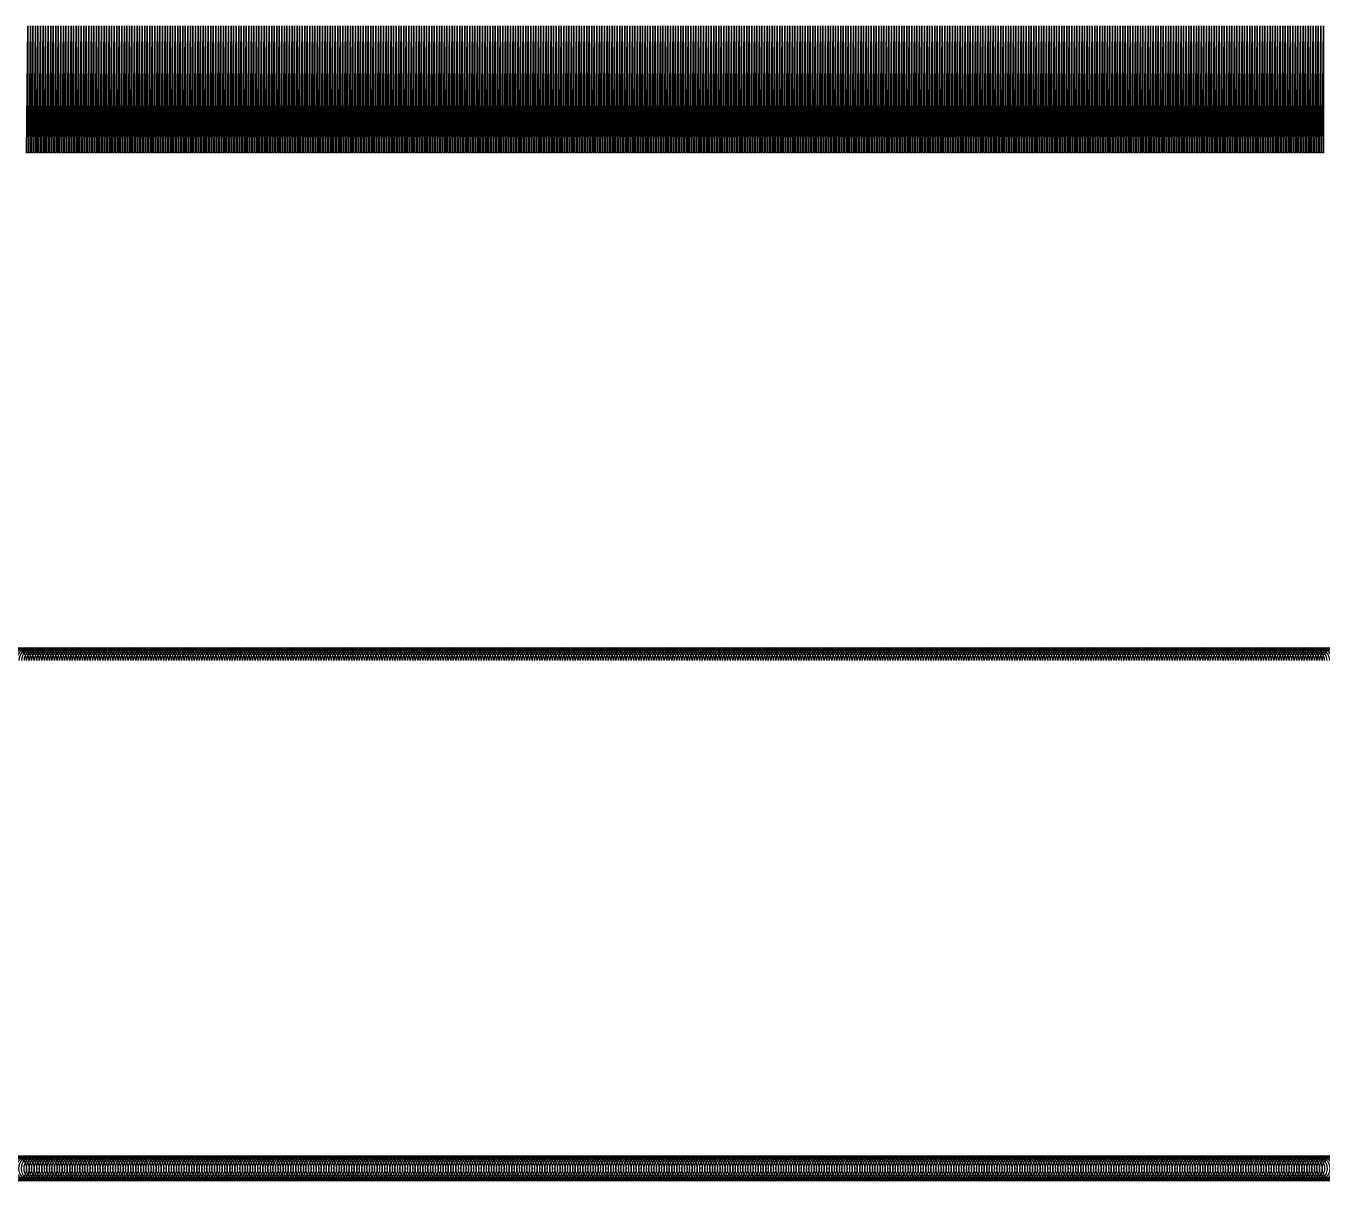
# Model space of a CAD drawing. Header units: metres. Extents: x 0 to 1000, y 0 to 105.
# Drawn here: x 563.4 to 614.4, y 59.5 to 105 of the extents above; entities that cross this region are included whole.
import ezdxf

# ---------------------------------------------------------------- set-up
doc = ezdxf.new("R2010")
doc.units = ezdxf.units.M

msp = doc.modelspace()

# ---------------------------------------------------------------- linework, layer by layer
for points in [[(563.4, 100), (563.45, 105), (563.45, 100)], [(563.5, 100), (563.55, 105), (563.55, 100)], [(563.6, 100), (563.65, 105), (563.65, 100)], [(563.7, 100), (563.75, 105), (563.75, 100)], [(563.8, 100), (563.85, 105), (563.85, 100)], [(563.9, 100), (563.95, 105), (563.95, 100)], [(564, 100), (564.05, 105), (564.05, 100)], [(564.1, 100), (564.15, 105), (564.15, 100)], [(564.2, 100), (564.25, 105), (564.25, 100)], [(564.3, 100), (564.35, 105), (564.35, 100)], [(564.4, 100), (564.45, 105), (564.45, 100)], [(564.5, 100), (564.55, 105), (564.55, 100)], [(564.6, 100), (564.65, 105), (564.65, 100)], [(564.7, 100), (564.75, 105), (564.75, 100)], [(564.8, 100), (564.85, 105), (564.85, 100)], [(564.9, 100), (564.95, 105), (564.95, 100)], [(565, 100), (565.05, 105), (565.05, 100)], [(565.1, 100), (565.15, 105), (565.15, 100)], [(565.2, 100), (565.25, 105), (565.25, 100)], [(565.3, 100), (565.35, 105), (565.35, 100)], [(565.4, 100), (565.45, 105), (565.45, 100)], [(565.5, 100), (565.55, 105), (565.55, 100)], [(565.6, 100), (565.65, 105), (565.65, 100)], [(565.7, 100), (565.75, 105), (565.75, 100)], [(565.8, 100), (565.85, 105), (565.85, 100)], [(565.9, 100), (565.95, 105), (565.95, 100)], [(566, 100), (566.05, 105), (566.05, 100)], [(566.1, 100), (566.15, 105), (566.15, 100)], [(566.2, 100), (566.25, 105), (566.25, 100)], [(566.3, 100), (566.35, 105), (566.35, 100)], [(566.4, 100), (566.45, 105), (566.45, 100)], [(566.5, 100), (566.55, 105), (566.55, 100)], [(566.6, 100), (566.65, 105), (566.65, 100)], [(566.7, 100), (566.75, 105), (566.75, 100)], [(566.8, 100), (566.85, 105), (566.85, 100)], [(566.9, 100), (566.95, 105), (566.95, 100)], [(567, 100), (567.05, 105), (567.05, 100)], [(567.1, 100), (567.15, 105), (567.15, 100)], [(567.2, 100), (567.25, 105), (567.25, 100)], [(567.3, 100), (567.35, 105), (567.35, 100)], [(567.4, 100), (567.45, 105), (567.45, 100)], [(567.5, 100), (567.55, 105), (567.55, 100)], [(567.6, 100), (567.65, 105), (567.65, 100)], [(567.7, 100), (567.75, 105), (567.75, 100)], [(567.8, 100), (567.85, 105), (567.85, 100)], [(567.9, 100), (567.95, 105), (567.95, 100)], [(568, 100), (568.05, 105), (568.05, 100)], [(568.1, 100), (568.15, 105), (568.15, 100)], [(568.2, 100), (568.25, 105), (568.25, 100)], [(568.3, 100), (568.35, 105), (568.35, 100)], [(568.4, 100), (568.45, 105), (568.45, 100)], [(568.5, 100), (568.55, 105), (568.55, 100)], [(568.6, 100), (568.65, 105), (568.65, 100)], [(568.7, 100), (568.75, 105), (568.75, 100)], [(568.8, 100), (568.85, 105), (568.85, 100)], [(568.9, 100), (568.95, 105), (568.95, 100)], [(569, 100), (569.05, 105), (569.05, 100)], [(569.1, 100), (569.15, 105), (569.15, 100)], [(569.2, 100), (569.25, 105), (569.25, 100)], [(569.3, 100), (569.35, 105), (569.35, 100)], [(569.4, 100), (569.45, 105), (569.45, 100)], [(569.5, 100), (569.55, 105), (569.55, 100)], [(569.6, 100), (569.65, 105), (569.65, 100)], [(569.7, 100), (569.75, 105), (569.75, 100)], [(569.8, 100), (569.85, 105), (569.85, 100)], [(569.9, 100), (569.95, 105), (569.95, 100)], [(570, 100), (570.05, 105), (570.05, 100)], [(570.1, 100), (570.15, 105), (570.15, 100)], [(570.2, 100), (570.25, 105), (570.25, 100)], [(570.3, 100), (570.35, 105), (570.35, 100)], [(570.4, 100), (570.45, 105), (570.45, 100)], [(570.5, 100), (570.55, 105), (570.55, 100)], [(570.6, 100), (570.65, 105), (570.65, 100)], [(570.7, 100), (570.75, 105), (570.75, 100)], [(570.8, 100), (570.85, 105), (570.85, 100)], [(570.9, 100), (570.95, 105), (570.95, 100)], [(571, 100), (571.05, 105), (571.05, 100)], [(571.1, 100), (571.15, 105), (571.15, 100)], [(571.2, 100), (571.25, 105), (571.25, 100)], [(571.3, 100), (571.35, 105), (571.35, 100)], [(571.4, 100), (571.45, 105), (571.45, 100)], [(571.5, 100), (571.55, 105), (571.55, 100)], [(571.6, 100), (571.65, 105), (571.65, 100)], [(571.7, 100), (571.75, 105), (571.75, 100)], [(571.8, 100), (571.85, 105), (571.85, 100)], [(571.9, 100), (571.95, 105), (571.95, 100)], [(572, 100), (572.05, 105), (572.05, 100)], [(572.1, 100), (572.15, 105), (572.15, 100)], [(572.2, 100), (572.25, 105), (572.25, 100)], [(572.3, 100), (572.35, 105), (572.35, 100)], [(572.4, 100), (572.45, 105), (572.45, 100)], [(572.5, 100), (572.55, 105), (572.55, 100)], [(572.6, 100), (572.65, 105), (572.65, 100)], [(572.7, 100), (572.75, 105), (572.75, 100)], [(572.8, 100), (572.85, 105), (572.85, 100)], [(572.9, 100), (572.95, 105), (572.95, 100)], [(573, 100), (573.05, 105), (573.05, 100)], [(573.1, 100), (573.15, 105), (573.15, 100)], [(573.2, 100), (573.25, 105), (573.25, 100)], [(573.3, 100), (573.35, 105), (573.35, 100)], [(573.4, 100), (573.45, 105), (573.45, 100)], [(573.5, 100), (573.55, 105), (573.55, 100)], [(573.6, 100), (573.65, 105), (573.65, 100)], [(573.7, 100), (573.75, 105), (573.75, 100)], [(573.8, 100), (573.85, 105), (573.85, 100)], [(573.9, 100), (573.95, 105), (573.95, 100)], [(574, 100), (574.05, 105), (574.05, 100)], [(574.1, 100), (574.15, 105), (574.15, 100)], [(574.2, 100), (574.25, 105), (574.25, 100)], [(574.3, 100), (574.35, 105), (574.35, 100)], [(574.4, 100), (574.45, 105), (574.45, 100)], [(574.5, 100), (574.55, 105), (574.55, 100)], [(574.6, 100), (574.65, 105), (574.65, 100)], [(574.7, 100), (574.75, 105), (574.75, 100)], [(574.8, 100), (574.85, 105), (574.85, 100)], [(574.9, 100), (574.95, 105), (574.95, 100)], [(575, 100), (575.05, 105), (575.05, 100)], [(575.1, 100), (575.15, 105), (575.15, 100)], [(575.2, 100), (575.25, 105), (575.25, 100)], [(575.3, 100), (575.35, 105), (575.35, 100)], [(575.4, 100), (575.45, 105), (575.45, 100)], [(575.5, 100), (575.55, 105), (575.55, 100)], [(575.6, 100), (575.65, 105), (575.65, 100)], [(575.7, 100), (575.75, 105), (575.75, 100)], [(575.8, 100), (575.85, 105), (575.85, 100)], [(575.9, 100), (575.95, 105), (575.95, 100)], [(576, 100), (576.05, 105), (576.05, 100)], [(576.1, 100), (576.15, 105), (576.15, 100)], [(576.2, 100), (576.25, 105), (576.25, 100)], [(576.3, 100), (576.35, 105), (576.35, 100)], [(576.4, 100), (576.45, 105), (576.45, 100)], [(576.5, 100), (576.55, 105), (576.55, 100)], [(576.6, 100), (576.65, 105), (576.65, 100)], [(576.7, 100), (576.75, 105), (576.75, 100)], [(576.8, 100), (576.85, 105), (576.85, 100)], [(576.9, 100), (576.95, 105), (576.95, 100)], [(577, 100), (577.05, 105), (577.05, 100)], [(577.1, 100), (577.15, 105), (577.15, 100)], [(577.2, 100), (577.25, 105), (577.25, 100)], [(577.3, 100), (577.35, 105), (577.35, 100)], [(577.4, 100), (577.45, 105), (577.45, 100)], [(577.5, 100), (577.55, 105), (577.55, 100)], [(577.6, 100), (577.65, 105), (577.65, 100)], [(577.7, 100), (577.75, 105), (577.75, 100)], [(577.8, 100), (577.85, 105), (577.85, 100)], [(577.9, 100), (577.95, 105), (577.95, 100)], [(578, 100), (578.05, 105), (578.05, 100)], [(578.1, 100), (578.15, 105), (578.15, 100)], [(578.2, 100), (578.25, 105), (578.25, 100)], [(578.3, 100), (578.35, 105), (578.35, 100)], [(578.4, 100), (578.45, 105), (578.45, 100)], [(578.5, 100), (578.55, 105), (578.55, 100)], [(578.6, 100), (578.65, 105), (578.65, 100)], [(578.7, 100), (578.75, 105), (578.75, 100)], [(578.8, 100), (578.85, 105), (578.85, 100)], [(578.9, 100), (578.95, 105), (578.95, 100)], [(579, 100), (579.05, 105), (579.05, 100)], [(579.1, 100), (579.15, 105), (579.15, 100)], [(579.2, 100), (579.25, 105), (579.25, 100)], [(579.3, 100), (579.35, 105), (579.35, 100)], [(579.4, 100), (579.45, 105), (579.45, 100)], [(579.5, 100), (579.55, 105), (579.55, 100)], [(579.6, 100), (579.65, 105), (579.65, 100)], [(579.7, 100), (579.75, 105), (579.75, 100)], [(579.8, 100), (579.85, 105), (579.85, 100)], [(579.9, 100), (579.95, 105), (579.95, 100)], [(580, 100), (580.05, 105), (580.05, 100)], [(580.1, 100), (580.15, 105), (580.15, 100)], [(580.2, 100), (580.25, 105), (580.25, 100)], [(580.3, 100), (580.35, 105), (580.35, 100)], [(580.4, 100), (580.45, 105), (580.45, 100)], [(580.5, 100), (580.55, 105), (580.55, 100)], [(580.6, 100), (580.65, 105), (580.65, 100)], [(580.7, 100), (580.75, 105), (580.75, 100)], [(580.8, 100), (580.85, 105), (580.85, 100)], [(580.9, 100), (580.95, 105), (580.95, 100)], [(581, 100), (581.05, 105), (581.05, 100)], [(581.1, 100), (581.15, 105), (581.15, 100)], [(581.2, 100), (581.25, 105), (581.25, 100)], [(581.3, 100), (581.35, 105), (581.35, 100)], [(581.4, 100), (581.45, 105), (581.45, 100)], [(581.5, 100), (581.55, 105), (581.55, 100)], [(581.6, 100), (581.65, 105), (581.65, 100)], [(581.7, 100), (581.75, 105), (581.75, 100)], [(581.8, 100), (581.85, 105), (581.85, 100)], [(581.9, 100), (581.95, 105), (581.95, 100)], [(582, 100), (582.05, 105), (582.05, 100)], [(582.1, 100), (582.15, 105), (582.15, 100)], [(582.2, 100), (582.25, 105), (582.25, 100)], [(582.3, 100), (582.35, 105), (582.35, 100)], [(582.4, 100), (582.45, 105), (582.45, 100)], [(582.5, 100), (582.55, 105), (582.55, 100)], [(582.6, 100), (582.65, 105), (582.65, 100)], [(582.7, 100), (582.75, 105), (582.75, 100)], [(582.8, 100), (582.85, 105), (582.85, 100)], [(582.9, 100), (582.95, 105), (582.95, 100)], [(583, 100), (583.05, 105), (583.05, 100)], [(583.1, 100), (583.15, 105), (583.15, 100)], [(583.2, 100), (583.25, 105), (583.25, 100)], [(583.3, 100), (583.35, 105), (583.35, 100)], [(583.4, 100), (583.45, 105), (583.45, 100)], [(583.5, 100), (583.55, 105), (583.55, 100)], [(583.6, 100), (583.65, 105), (583.65, 100)], [(583.7, 100), (583.75, 105), (583.75, 100)], [(583.8, 100), (583.85, 105), (583.85, 100)], [(583.9, 100), (583.95, 105), (583.95, 100)], [(584, 100), (584.05, 105), (584.05, 100)], [(584.1, 100), (584.15, 105), (584.15, 100)], [(584.2, 100), (584.25, 105), (584.25, 100)], [(584.3, 100), (584.35, 105), (584.35, 100)], [(584.4, 100), (584.45, 105), (584.45, 100)], [(584.5, 100), (584.55, 105), (584.55, 100)], [(584.6, 100), (584.65, 105), (584.65, 100)], [(584.7, 100), (584.75, 105), (584.75, 100)], [(584.8, 100), (584.85, 105), (584.85, 100)], [(584.9, 100), (584.95, 105), (584.95, 100)], [(585, 100), (585.05, 105), (585.05, 100)], [(585.1, 100), (585.15, 105), (585.15, 100)], [(585.2, 100), (585.25, 105), (585.25, 100)], [(585.3, 100), (585.35, 105), (585.35, 100)], [(585.4, 100), (585.45, 105), (585.45, 100)], [(585.5, 100), (585.55, 105), (585.55, 100)], [(585.6, 100), (585.65, 105), (585.65, 100)], [(585.7, 100), (585.75, 105), (585.75, 100)], [(585.8, 100), (585.85, 105), (585.85, 100)], [(585.9, 100), (585.95, 105), (585.95, 100)], [(586, 100), (586.05, 105), (586.05, 100)], [(586.1, 100), (586.15, 105), (586.15, 100)], [(586.2, 100), (586.25, 105), (586.25, 100)], [(586.3, 100), (586.35, 105), (586.35, 100)], [(586.4, 100), (586.45, 105), (586.45, 100)], [(586.5, 100), (586.55, 105), (586.55, 100)], [(586.6, 100), (586.65, 105), (586.65, 100)], [(586.7, 100), (586.75, 105), (586.75, 100)], [(586.8, 100), (586.85, 105), (586.85, 100)], [(586.9, 100), (586.95, 105), (586.95, 100)], [(587, 100), (587.05, 105), (587.05, 100)], [(587.1, 100), (587.15, 105), (587.15, 100)], [(587.2, 100), (587.25, 105), (587.25, 100)], [(587.3, 100), (587.35, 105), (587.35, 100)], [(587.4, 100), (587.45, 105), (587.45, 100)], [(587.5, 100), (587.55, 105), (587.55, 100)], [(587.6, 100), (587.65, 105), (587.65, 100)], [(587.7, 100), (587.75, 105), (587.75, 100)], [(587.8, 100), (587.85, 105), (587.85, 100)], [(587.9, 100), (587.95, 105), (587.95, 100)], [(588, 100), (588.05, 105), (588.05, 100)], [(588.1, 100), (588.15, 105), (588.15, 100)], [(588.2, 100), (588.25, 105), (588.25, 100)], [(588.3, 100), (588.35, 105), (588.35, 100)], [(588.4, 100), (588.45, 105), (588.45, 100)], [(588.5, 100), (588.55, 105), (588.55, 100)], [(588.6, 100), (588.65, 105), (588.65, 100)], [(588.7, 100), (588.75, 105), (588.75, 100)], [(588.8, 100), (588.85, 105), (588.85, 100)], [(588.9, 100), (588.95, 105), (588.95, 100)], [(589, 100), (589.05, 105), (589.05, 100)], [(589.1, 100), (589.15, 105), (589.15, 100)], [(589.2, 100), (589.25, 105), (589.25, 100)], [(589.3, 100), (589.35, 105), (589.35, 100)], [(589.4, 100), (589.45, 105), (589.45, 100)], [(589.5, 100), (589.55, 105), (589.55, 100)], [(589.6, 100), (589.65, 105), (589.65, 100)], [(589.7, 100), (589.75, 105), (589.75, 100)], [(589.8, 100), (589.85, 105), (589.85, 100)], [(589.9, 100), (589.95, 105), (589.95, 100)], [(590, 100), (590.05, 105), (590.05, 100)], [(590.1, 100), (590.15, 105), (590.15, 100)], [(590.2, 100), (590.25, 105), (590.25, 100)], [(590.3, 100), (590.35, 105), (590.35, 100)], [(590.4, 100), (590.45, 105), (590.45, 100)], [(590.5, 100), (590.55, 105), (590.55, 100)], [(590.6, 100), (590.65, 105), (590.65, 100)], [(590.7, 100), (590.75, 105), (590.75, 100)], [(590.8, 100), (590.85, 105), (590.85, 100)], [(590.9, 100), (590.95, 105), (590.95, 100)], [(591, 100), (591.05, 105), (591.05, 100)], [(591.1, 100), (591.15, 105), (591.15, 100)], [(591.2, 100), (591.25, 105), (591.25, 100)], [(591.3, 100), (591.35, 105), (591.35, 100)], [(591.4, 100), (591.45, 105), (591.45, 100)], [(591.5, 100), (591.55, 105), (591.55, 100)], [(591.6, 100), (591.65, 105), (591.65, 100)], [(591.7, 100), (591.75, 105), (591.75, 100)], [(591.8, 100), (591.85, 105), (591.85, 100)], [(591.9, 100), (591.95, 105), (591.95, 100)], [(592, 100), (592.05, 105), (592.05, 100)], [(592.1, 100), (592.15, 105), (592.15, 100)], [(592.2, 100), (592.25, 105), (592.25, 100)], [(592.3, 100), (592.35, 105), (592.35, 100)], [(592.4, 100), (592.45, 105), (592.45, 100)], [(592.5, 100), (592.55, 105), (592.55, 100)], [(592.6, 100), (592.65, 105), (592.65, 100)], [(592.7, 100), (592.75, 105), (592.75, 100)], [(592.8, 100), (592.85, 105), (592.85, 100)], [(592.9, 100), (592.95, 105), (592.95, 100)], [(593, 100), (593.05, 105), (593.05, 100)], [(593.1, 100), (593.15, 105), (593.15, 100)], [(593.2, 100), (593.25, 105), (593.25, 100)], [(593.3, 100), (593.35, 105), (593.35, 100)], [(593.4, 100), (593.45, 105), (593.45, 100)], [(593.5, 100), (593.55, 105), (593.55, 100)], [(593.6, 100), (593.65, 105), (593.65, 100)], [(593.7, 100), (593.75, 105), (593.75, 100)], [(593.8, 100), (593.85, 105), (593.85, 100)], [(593.9, 100), (593.95, 105), (593.95, 100)], [(594, 100), (594.05, 105), (594.05, 100)], [(594.1, 100), (594.15, 105), (594.15, 100)], [(594.2, 100), (594.25, 105), (594.25, 100)], [(594.3, 100), (594.35, 105), (594.35, 100)], [(594.4, 100), (594.45, 105), (594.45, 100)], [(594.5, 100), (594.55, 105), (594.55, 100)], [(594.6, 100), (594.65, 105), (594.65, 100)], [(594.7, 100), (594.75, 105), (594.75, 100)], [(594.8, 100), (594.85, 105), (594.85, 100)], [(594.9, 100), (594.95, 105), (594.95, 100)], [(595, 100), (595.05, 105), (595.05, 100)], [(595.1, 100), (595.15, 105), (595.15, 100)], [(595.2, 100), (595.25, 105), (595.25, 100)], [(595.3, 100), (595.35, 105), (595.35, 100)], [(595.4, 100), (595.45, 105), (595.45, 100)], [(595.5, 100), (595.55, 105), (595.55, 100)], [(595.6, 100), (595.65, 105), (595.65, 100)], [(595.7, 100), (595.75, 105), (595.75, 100)], [(595.8, 100), (595.85, 105), (595.85, 100)], [(595.9, 100), (595.95, 105), (595.95, 100)], [(596, 100), (596.05, 105), (596.05, 100)], [(596.1, 100), (596.15, 105), (596.15, 100)], [(596.2, 100), (596.25, 105), (596.25, 100)], [(596.3, 100), (596.35, 105), (596.35, 100)], [(596.4, 100), (596.45, 105), (596.45, 100)], [(596.5, 100), (596.55, 105), (596.55, 100)], [(596.6, 100), (596.65, 105), (596.65, 100)], [(596.7, 100), (596.75, 105), (596.75, 100)], [(596.8, 100), (596.85, 105), (596.85, 100)], [(596.9, 100), (596.95, 105), (596.95, 100)], [(597, 100), (597.05, 105), (597.05, 100)], [(597.1, 100), (597.15, 105), (597.15, 100)], [(597.2, 100), (597.25, 105), (597.25, 100)], [(597.3, 100), (597.35, 105), (597.35, 100)], [(597.4, 100), (597.45, 105), (597.45, 100)], [(597.5, 100), (597.55, 105), (597.55, 100)], [(597.6, 100), (597.65, 105), (597.65, 100)], [(597.7, 100), (597.75, 105), (597.75, 100)], [(597.8, 100), (597.85, 105), (597.85, 100)], [(597.9, 100), (597.95, 105), (597.95, 100)], [(598, 100), (598.05, 105), (598.05, 100)], [(598.1, 100), (598.15, 105), (598.15, 100)], [(598.2, 100), (598.25, 105), (598.25, 100)], [(598.3, 100), (598.35, 105), (598.35, 100)], [(598.4, 100), (598.45, 105), (598.45, 100)], [(598.5, 100), (598.55, 105), (598.55, 100)], [(598.6, 100), (598.65, 105), (598.65, 100)], [(598.7, 100), (598.75, 105), (598.75, 100)], [(598.8, 100), (598.85, 105), (598.85, 100)], [(598.9, 100), (598.95, 105), (598.95, 100)], [(599, 100), (599.05, 105), (599.05, 100)], [(599.1, 100), (599.15, 105), (599.15, 100)], [(599.2, 100), (599.25, 105), (599.25, 100)], [(599.3, 100), (599.35, 105), (599.35, 100)], [(599.4, 100), (599.45, 105), (599.45, 100)], [(599.5, 100), (599.55, 105), (599.55, 100)], [(599.6, 100), (599.65, 105), (599.65, 100)], [(599.7, 100), (599.75, 105), (599.75, 100)], [(599.8, 100), (599.85, 105), (599.85, 100)], [(599.9, 100), (599.95, 105), (599.95, 100)], [(600, 100), (600.05, 105), (600.05, 100)], [(600.1, 100), (600.15, 105), (600.15, 100)], [(600.2, 100), (600.25, 105), (600.25, 100)], [(600.3, 100), (600.35, 105), (600.35, 100)], [(600.4, 100), (600.45, 105), (600.45, 100)], [(600.5, 100), (600.55, 105), (600.55, 100)], [(600.6, 100), (600.65, 105), (600.65, 100)], [(600.7, 100), (600.75, 105), (600.75, 100)], [(600.8, 100), (600.85, 105), (600.85, 100)], [(600.9, 100), (600.95, 105), (600.95, 100)], [(601, 100), (601.05, 105), (601.05, 100)], [(601.1, 100), (601.15, 105), (601.15, 100)], [(601.2, 100), (601.25, 105), (601.25, 100)], [(601.3, 100), (601.35, 105), (601.35, 100)], [(601.4, 100), (601.45, 105), (601.45, 100)], [(601.5, 100), (601.55, 105), (601.55, 100)], [(601.6, 100), (601.65, 105), (601.65, 100)], [(601.7, 100), (601.75, 105), (601.75, 100)], [(601.8, 100), (601.85, 105), (601.85, 100)], [(601.9, 100), (601.95, 105), (601.95, 100)], [(602, 100), (602.05, 105), (602.05, 100)], [(602.1, 100), (602.15, 105), (602.15, 100)], [(602.2, 100), (602.25, 105), (602.25, 100)], [(602.3, 100), (602.35, 105), (602.35, 100)], [(602.4, 100), (602.45, 105), (602.45, 100)], [(602.5, 100), (602.55, 105), (602.55, 100)], [(602.6, 100), (602.65, 105), (602.65, 100)], [(602.7, 100), (602.75, 105), (602.75, 100)], [(602.8, 100), (602.85, 105), (602.85, 100)], [(602.9, 100), (602.95, 105), (602.95, 100)], [(603, 100), (603.05, 105), (603.05, 100)], [(603.1, 100), (603.15, 105), (603.15, 100)], [(603.2, 100), (603.25, 105), (603.25, 100)], [(603.3, 100), (603.35, 105), (603.35, 100)], [(603.4, 100), (603.45, 105), (603.45, 100)], [(603.5, 100), (603.55, 105), (603.55, 100)], [(603.6, 100), (603.65, 105), (603.65, 100)], [(603.7, 100), (603.75, 105), (603.75, 100)], [(603.8, 100), (603.85, 105), (603.85, 100)], [(603.9, 100), (603.95, 105), (603.95, 100)], [(604, 100), (604.05, 105), (604.05, 100)], [(604.1, 100), (604.15, 105), (604.15, 100)], [(604.2, 100), (604.25, 105), (604.25, 100)], [(604.3, 100), (604.35, 105), (604.35, 100)], [(604.4, 100), (604.45, 105), (604.45, 100)], [(604.5, 100), (604.55, 105), (604.55, 100)], [(604.6, 100), (604.65, 105), (604.65, 100)], [(604.7, 100), (604.75, 105), (604.75, 100)], [(604.8, 100), (604.85, 105), (604.85, 100)], [(604.9, 100), (604.95, 105), (604.95, 100)], [(605, 100), (605.05, 105), (605.05, 100)], [(605.1, 100), (605.15, 105), (605.15, 100)], [(605.2, 100), (605.25, 105), (605.25, 100)], [(605.3, 100), (605.35, 105), (605.35, 100)], [(605.4, 100), (605.45, 105), (605.45, 100)], [(605.5, 100), (605.55, 105), (605.55, 100)], [(605.6, 100), (605.65, 105), (605.65, 100)], [(605.7, 100), (605.75, 105), (605.75, 100)], [(605.8, 100), (605.85, 105), (605.85, 100)], [(605.9, 100), (605.95, 105), (605.95, 100)], [(606, 100), (606.05, 105), (606.05, 100)], [(606.1, 100), (606.15, 105), (606.15, 100)], [(606.2, 100), (606.25, 105), (606.25, 100)], [(606.3, 100), (606.35, 105), (606.35, 100)], [(606.4, 100), (606.45, 105), (606.45, 100)], [(606.5, 100), (606.55, 105), (606.55, 100)], [(606.6, 100), (606.65, 105), (606.65, 100)], [(606.7, 100), (606.75, 105), (606.75, 100)], [(606.8, 100), (606.85, 105), (606.85, 100)], [(606.9, 100), (606.95, 105), (606.95, 100)], [(607, 100), (607.05, 105), (607.05, 100)], [(607.1, 100), (607.15, 105), (607.15, 100)], [(607.2, 100), (607.25, 105), (607.25, 100)], [(607.3, 100), (607.35, 105), (607.35, 100)], [(607.4, 100), (607.45, 105), (607.45, 100)], [(607.5, 100), (607.55, 105), (607.55, 100)], [(607.6, 100), (607.65, 105), (607.65, 100)], [(607.7, 100), (607.75, 105), (607.75, 100)], [(607.8, 100), (607.85, 105), (607.85, 100)], [(607.9, 100), (607.95, 105), (607.95, 100)], [(608, 100), (608.05, 105), (608.05, 100)], [(608.1, 100), (608.15, 105), (608.15, 100)], [(608.2, 100), (608.25, 105), (608.25, 100)], [(608.3, 100), (608.35, 105), (608.35, 100)], [(608.4, 100), (608.45, 105), (608.45, 100)], [(608.5, 100), (608.55, 105), (608.55, 100)], [(608.6, 100), (608.65, 105), (608.65, 100)], [(608.7, 100), (608.75, 105), (608.75, 100)], [(608.8, 100), (608.85, 105), (608.85, 100)], [(608.9, 100), (608.95, 105), (608.95, 100)], [(609, 100), (609.05, 105), (609.05, 100)], [(609.1, 100), (609.15, 105), (609.15, 100)], [(609.2, 100), (609.25, 105), (609.25, 100)], [(609.3, 100), (609.35, 105), (609.35, 100)], [(609.4, 100), (609.45, 105), (609.45, 100)], [(609.5, 100), (609.55, 105), (609.55, 100)], [(609.6, 100), (609.65, 105), (609.65, 100)], [(609.7, 100), (609.75, 105), (609.75, 100)], [(609.8, 100), (609.85, 105), (609.85, 100)], [(609.9, 100), (609.95, 105), (609.95, 100)], [(610, 100), (610.05, 105), (610.05, 100)], [(610.1, 100), (610.15, 105), (610.15, 100)], [(610.2, 100), (610.25, 105), (610.25, 100)], [(610.3, 100), (610.35, 105), (610.35, 100)], [(610.4, 100), (610.45, 105), (610.45, 100)], [(610.5, 100), (610.55, 105), (610.55, 100)], [(610.6, 100), (610.65, 105), (610.65, 100)], [(610.7, 100), (610.75, 105), (610.75, 100)], [(610.8, 100), (610.85, 105), (610.85, 100)], [(610.9, 100), (610.95, 105), (610.95, 100)], [(611, 100), (611.05, 105), (611.05, 100)], [(611.1, 100), (611.15, 105), (611.15, 100)], [(611.2, 100), (611.25, 105), (611.25, 100)], [(611.3, 100), (611.35, 105), (611.35, 100)], [(611.4, 100), (611.45, 105), (611.45, 100)], [(611.5, 100), (611.55, 105), (611.55, 100)], [(611.6, 100), (611.65, 105), (611.65, 100)], [(611.7, 100), (611.75, 105), (611.75, 100)], [(611.8, 100), (611.85, 105), (611.85, 100)], [(611.9, 100), (611.95, 105), (611.95, 100)], [(612, 100), (612.05, 105), (612.05, 100)], [(612.1, 100), (612.15, 105), (612.15, 100)], [(612.2, 100), (612.25, 105), (612.25, 100)], [(612.3, 100), (612.35, 105), (612.35, 100)], [(612.4, 100), (612.45, 105), (612.45, 100)], [(612.5, 100), (612.55, 105), (612.55, 100)], [(612.6, 100), (612.65, 105), (612.65, 100)], [(612.7, 100), (612.75, 105), (612.75, 100)], [(612.8, 100), (612.85, 105), (612.85, 100)], [(612.9, 100), (612.95, 105), (612.95, 100)], [(613, 100), (613.05, 105), (613.05, 100)], [(613.1, 100), (613.15, 105), (613.15, 100)], [(613.2, 100), (613.25, 105), (613.25, 100)], [(613.3, 100), (613.35, 105), (613.35, 100)], [(613.4, 100), (613.45, 105), (613.45, 100)], [(613.5, 100), (613.55, 105), (613.55, 100)], [(613.6, 100), (613.65, 105), (613.65, 100)], [(613.7, 100), (613.75, 105), (613.75, 100)], [(613.8, 100), (613.85, 105), (613.85, 100)], [(613.9, 100), (613.95, 105), (613.95, 100)], [(614, 100), (614.05, 105), (614.05, 100)], [(614.1, 100), (614.15, 105), (614.15, 100)], [(614.2, 100), (614.25, 105), (614.25, 100)], [(614.3, 100), (614.35, 105), (614.35, 100)], [(614.4, 100), (614.45, 105), (614.45, 100)]]:
    msp.add_lwpolyline(points, close=True)
for centre in [(562.9, 60), (563, 60), (563.1, 60), (563.2, 60), (563.3, 60), (563.4, 60), (563.5, 60), (563.6, 60), (563.7, 60), (563.8, 60), (563.9, 60), (564, 60), (564.1, 60), (564.2, 60), (564.3, 60), (564.4, 60), (564.5, 60), (564.6, 60), (564.7, 60), (564.8, 60), (564.9, 60), (565, 60), (565.1, 60), (565.2, 60), (565.3, 60), (565.4, 60), (565.5, 60), (565.6, 60), (565.7, 60), (565.8, 60), (565.9, 60), (566, 60), (566.1, 60), (566.2, 60), (566.3, 60), (566.4, 60), (566.5, 60), (566.6, 60), (566.7, 60), (566.8, 60), (566.9, 60), (567, 60), (567.1, 60), (567.2, 60), (567.3, 60), (567.4, 60), (567.5, 60), (567.6, 60), (567.7, 60), (567.8, 60), (567.9, 60), (568, 60), (568.1, 60), (568.2, 60), (568.3, 60), (568.4, 60), (568.5, 60), (568.6, 60), (568.7, 60), (568.8, 60), (568.9, 60), (569, 60), (569.1, 60), (569.2, 60), (569.3, 60), (569.4, 60), (569.5, 60), (569.6, 60), (569.7, 60), (569.8, 60), (569.9, 60), (570, 60), (570.1, 60), (570.2, 60), (570.3, 60), (570.4, 60), (570.5, 60), (570.6, 60), (570.7, 60), (570.8, 60), (570.9, 60), (571, 60), (571.1, 60), (571.2, 60), (571.3, 60), (571.4, 60), (571.5, 60), (571.6, 60), (571.7, 60), (571.8, 60), (571.9, 60), (572, 60), (572.1, 60), (572.2, 60), (572.3, 60), (572.4, 60), (572.5, 60), (572.6, 60), (572.7, 60), (572.8, 60), (572.9, 60), (573, 60), (573.1, 60), (573.2, 60), (573.3, 60), (573.4, 60), (573.5, 60), (573.6, 60), (573.7, 60), (573.8, 60), (573.9, 60), (574, 60), (574.1, 60), (574.2, 60), (574.3, 60), (574.4, 60), (574.5, 60), (574.6, 60), (574.7, 60), (574.8, 60), (574.9, 60), (575, 60), (575.1, 60), (575.2, 60), (575.3, 60), (575.4, 60), (575.5, 60), (575.6, 60), (575.7, 60), (575.8, 60), (575.9, 60), (576, 60), (576.1, 60), (576.2, 60), (576.3, 60), (576.4, 60), (576.5, 60), (576.6, 60), (576.7, 60), (576.8, 60), (576.9, 60), (577, 60), (577.1, 60), (577.2, 60), (577.3, 60), (577.4, 60), (577.5, 60), (577.6, 60), (577.7, 60), (577.8, 60), (577.9, 60), (578, 60), (578.1, 60), (578.2, 60), (578.3, 60), (578.4, 60), (578.5, 60), (578.6, 60), (578.7, 60), (578.8, 60), (578.9, 60), (579, 60), (579.1, 60), (579.2, 60), (579.3, 60), (579.4, 60), (579.5, 60), (579.6, 60), (579.7, 60), (579.8, 60), (579.9, 60), (580, 60), (580.1, 60), (580.2, 60), (580.3, 60), (580.4, 60), (580.5, 60), (580.6, 60), (580.7, 60), (580.8, 60), (580.9, 60), (581, 60), (581.1, 60), (581.2, 60), (581.3, 60), (581.4, 60), (581.5, 60), (581.6, 60), (581.7, 60), (581.8, 60), (581.9, 60), (582, 60), (582.1, 60), (582.2, 60), (582.3, 60), (582.4, 60), (582.5, 60), (582.6, 60), (582.7, 60), (582.8, 60), (582.9, 60), (583, 60), (583.1, 60), (583.2, 60), (583.3, 60), (583.4, 60), (583.5, 60), (583.6, 60), (583.7, 60), (583.8, 60), (583.9, 60), (584, 60), (584.1, 60), (584.2, 60), (584.3, 60), (584.4, 60), (584.5, 60), (584.6, 60), (584.7, 60), (584.8, 60), (584.9, 60), (585, 60), (585.1, 60), (585.2, 60), (585.3, 60), (585.4, 60), (585.5, 60), (585.6, 60), (585.7, 60), (585.8, 60), (585.9, 60), (586, 60), (586.1, 60), (586.2, 60), (586.3, 60), (586.4, 60), (586.5, 60), (586.6, 60), (586.7, 60), (586.8, 60), (586.9, 60), (587, 60), (587.1, 60), (587.2, 60), (587.3, 60), (587.4, 60), (587.5, 60), (587.6, 60), (587.7, 60), (587.8, 60), (587.9, 60), (588, 60), (588.1, 60), (588.2, 60), (588.3, 60), (588.4, 60), (588.5, 60), (588.6, 60), (588.7, 60), (588.8, 60), (588.9, 60), (589, 60), (589.1, 60), (589.2, 60), (589.3, 60), (589.4, 60), (589.5, 60), (589.6, 60), (589.7, 60), (589.8, 60), (589.9, 60), (590, 60), (590.1, 60), (590.2, 60), (590.3, 60), (590.4, 60), (590.5, 60), (590.6, 60), (590.7, 60), (590.8, 60), (590.9, 60), (591, 60), (591.1, 60), (591.2, 60), (591.3, 60), (591.4, 60), (591.5, 60), (591.6, 60), (591.7, 60), (591.8, 60), (591.9, 60), (592, 60), (592.1, 60), (592.2, 60), (592.3, 60), (592.4, 60), (592.5, 60), (592.6, 60), (592.7, 60), (592.8, 60), (592.9, 60), (593, 60), (593.1, 60), (593.2, 60), (593.3, 60), (593.4, 60), (593.5, 60), (593.6, 60), (593.7, 60), (593.8, 60), (593.9, 60), (594, 60), (594.1, 60), (594.2, 60), (594.3, 60), (594.4, 60), (594.5, 60), (594.6, 60), (594.7, 60), (594.8, 60), (594.9, 60), (595, 60), (595.1, 60), (595.2, 60), (595.3, 60), (595.4, 60), (595.5, 60), (595.6, 60), (595.7, 60), (595.8, 60), (595.9, 60), (596, 60), (596.1, 60), (596.2, 60), (596.3, 60), (596.4, 60), (596.5, 60), (596.6, 60), (596.7, 60), (596.8, 60), (596.9, 60), (597, 60), (597.1, 60), (597.2, 60), (597.3, 60), (597.4, 60), (597.5, 60), (597.6, 60), (597.7, 60), (597.8, 60), (597.9, 60), (598, 60), (598.1, 60), (598.2, 60), (598.3, 60), (598.4, 60), (598.5, 60), (598.6, 60), (598.7, 60), (598.8, 60), (598.9, 60), (599, 60), (599.1, 60), (599.2, 60), (599.3, 60), (599.4, 60), (599.5, 60), (599.6, 60), (599.7, 60), (599.8, 60), (599.9, 60), (600, 60), (600.1, 60), (600.2, 60), (600.3, 60), (600.4, 60), (600.5, 60), (600.6, 60), (600.7, 60), (600.8, 60), (600.9, 60), (601, 60), (601.1, 60), (601.2, 60), (601.3, 60), (601.4, 60), (601.5, 60), (601.6, 60), (601.7, 60), (601.8, 60), (601.9, 60), (602, 60), (602.1, 60), (602.2, 60), (602.3, 60), (602.4, 60), (602.5, 60), (602.6, 60), (602.7, 60), (602.8, 60), (602.9, 60), (603, 60), (603.1, 60), (603.2, 60), (603.3, 60), (603.4, 60), (603.5, 60), (603.6, 60), (603.7, 60), (603.8, 60), (603.9, 60), (604, 60), (604.1, 60), (604.2, 60), (604.3, 60), (604.4, 60), (604.5, 60), (604.6, 60), (604.7, 60), (604.8, 60), (604.9, 60), (605, 60), (605.1, 60), (605.2, 60), (605.3, 60), (605.4, 60), (605.5, 60), (605.6, 60), (605.7, 60), (605.8, 60), (605.9, 60), (606, 60), (606.1, 60), (606.2, 60), (606.3, 60), (606.4, 60), (606.5, 60), (606.6, 60), (606.7, 60), (606.8, 60), (606.9, 60), (607, 60), (607.1, 60), (607.2, 60), (607.3, 60), (607.4, 60), (607.5, 60), (607.6, 60), (607.7, 60), (607.8, 60), (607.9, 60), (608, 60), (608.1, 60), (608.2, 60), (608.3, 60), (608.4, 60), (608.5, 60), (608.6, 60), (608.7, 60), (608.8, 60), (608.9, 60), (609, 60), (609.1, 60), (609.2, 60), (609.3, 60), (609.4, 60), (609.5, 60), (609.6, 60), (609.7, 60), (609.8, 60), (609.9, 60), (610, 60), (610.1, 60), (610.2, 60), (610.3, 60), (610.4, 60), (610.5, 60), (610.6, 60), (610.7, 60), (610.8, 60), (610.9, 60), (611, 60), (611.1, 60), (611.2, 60), (611.3, 60), (611.4, 60), (611.5, 60), (611.6, 60), (611.7, 60), (611.8, 60), (611.9, 60), (612, 60), (612.1, 60), (612.2, 60), (612.3, 60), (612.4, 60), (612.5, 60), (612.6, 60), (612.7, 60), (612.8, 60), (612.9, 60), (613, 60), (613.1, 60), (613.2, 60), (613.3, 60), (613.4, 60), (613.5, 60), (613.6, 60), (613.7, 60), (613.8, 60), (613.9, 60), (614, 60), (614.1, 60), (614.2, 60), (614.3, 60), (614.4, 60), (614.5, 60), (614.6, 60), (614.7, 60), (614.8, 60), (614.9, 60)]:
    msp.add_circle(centre, 0.5)
for centre in [(562.9, 80), (563, 80), (563.1, 80), (563.2, 80), (563.3, 80), (563.4, 80), (563.5, 80), (563.6, 80), (563.7, 80), (563.8, 80), (563.9, 80), (564, 80), (564.1, 80), (564.2, 80), (564.3, 80), (564.4, 80), (564.5, 80), (564.6, 80), (564.7, 80), (564.8, 80), (564.9, 80), (565, 80), (565.1, 80), (565.2, 80), (565.3, 80), (565.4, 80), (565.5, 80), (565.6, 80), (565.7, 80), (565.8, 80), (565.9, 80), (566, 80), (566.1, 80), (566.2, 80), (566.3, 80), (566.4, 80), (566.5, 80), (566.6, 80), (566.7, 80), (566.8, 80), (566.9, 80), (567, 80), (567.1, 80), (567.2, 80), (567.3, 80), (567.4, 80), (567.5, 80), (567.6, 80), (567.7, 80), (567.8, 80), (567.9, 80), (568, 80), (568.1, 80), (568.2, 80), (568.3, 80), (568.4, 80), (568.5, 80), (568.6, 80), (568.7, 80), (568.8, 80), (568.9, 80), (569, 80), (569.1, 80), (569.2, 80), (569.3, 80), (569.4, 80), (569.5, 80), (569.6, 80), (569.7, 80), (569.8, 80), (569.9, 80), (570, 80), (570.1, 80), (570.2, 80), (570.3, 80), (570.4, 80), (570.5, 80), (570.6, 80), (570.7, 80), (570.8, 80), (570.9, 80), (571, 80), (571.1, 80), (571.2, 80), (571.3, 80), (571.4, 80), (571.5, 80), (571.6, 80), (571.7, 80), (571.8, 80), (571.9, 80), (572, 80), (572.1, 80), (572.2, 80), (572.3, 80), (572.4, 80), (572.5, 80), (572.6, 80), (572.7, 80), (572.8, 80), (572.9, 80), (573, 80), (573.1, 80), (573.2, 80), (573.3, 80), (573.4, 80), (573.5, 80), (573.6, 80), (573.7, 80), (573.8, 80), (573.9, 80), (574, 80), (574.1, 80), (574.2, 80), (574.3, 80), (574.4, 80), (574.5, 80), (574.6, 80), (574.7, 80), (574.8, 80), (574.9, 80), (575, 80), (575.1, 80), (575.2, 80), (575.3, 80), (575.4, 80), (575.5, 80), (575.6, 80), (575.7, 80), (575.8, 80), (575.9, 80), (576, 80), (576.1, 80), (576.2, 80), (576.3, 80), (576.4, 80), (576.5, 80), (576.6, 80), (576.7, 80), (576.8, 80), (576.9, 80), (577, 80), (577.1, 80), (577.2, 80), (577.3, 80), (577.4, 80), (577.5, 80), (577.6, 80), (577.7, 80), (577.8, 80), (577.9, 80), (578, 80), (578.1, 80), (578.2, 80), (578.3, 80), (578.4, 80), (578.5, 80), (578.6, 80), (578.7, 80), (578.8, 80), (578.9, 80), (579, 80), (579.1, 80), (579.2, 80), (579.3, 80), (579.4, 80), (579.5, 80), (579.6, 80), (579.7, 80), (579.8, 80), (579.9, 80), (580, 80), (580.1, 80), (580.2, 80), (580.3, 80), (580.4, 80), (580.5, 80), (580.6, 80), (580.7, 80), (580.8, 80), (580.9, 80), (581, 80), (581.1, 80), (581.2, 80), (581.3, 80), (581.4, 80), (581.5, 80), (581.6, 80), (581.7, 80), (581.8, 80), (581.9, 80), (582, 80), (582.1, 80), (582.2, 80), (582.3, 80), (582.4, 80), (582.5, 80), (582.6, 80), (582.7, 80), (582.8, 80), (582.9, 80), (583, 80), (583.1, 80), (583.2, 80), (583.3, 80), (583.4, 80), (583.5, 80), (583.6, 80), (583.7, 80), (583.8, 80), (583.9, 80), (584, 80), (584.1, 80), (584.2, 80), (584.3, 80), (584.4, 80), (584.5, 80), (584.6, 80), (584.7, 80), (584.8, 80), (584.9, 80), (585, 80), (585.1, 80), (585.2, 80), (585.3, 80), (585.4, 80), (585.5, 80), (585.6, 80), (585.7, 80), (585.8, 80), (585.9, 80), (586, 80), (586.1, 80), (586.2, 80), (586.3, 80), (586.4, 80), (586.5, 80), (586.6, 80), (586.7, 80), (586.8, 80), (586.9, 80), (587, 80), (587.1, 80), (587.2, 80), (587.3, 80), (587.4, 80), (587.5, 80), (587.6, 80), (587.7, 80), (587.8, 80), (587.9, 80), (588, 80), (588.1, 80), (588.2, 80), (588.3, 80), (588.4, 80), (588.5, 80), (588.6, 80), (588.7, 80), (588.8, 80), (588.9, 80), (589, 80), (589.1, 80), (589.2, 80), (589.3, 80), (589.4, 80), (589.5, 80), (589.6, 80), (589.7, 80), (589.8, 80), (589.9, 80), (590, 80), (590.1, 80), (590.2, 80), (590.3, 80), (590.4, 80), (590.5, 80), (590.6, 80), (590.7, 80), (590.8, 80), (590.9, 80), (591, 80), (591.1, 80), (591.2, 80), (591.3, 80), (591.4, 80), (591.5, 80), (591.6, 80), (591.7, 80), (591.8, 80), (591.9, 80), (592, 80), (592.1, 80), (592.2, 80), (592.3, 80), (592.4, 80), (592.5, 80), (592.6, 80), (592.7, 80), (592.8, 80), (592.9, 80), (593, 80), (593.1, 80), (593.2, 80), (593.3, 80), (593.4, 80), (593.5, 80), (593.6, 80), (593.7, 80), (593.8, 80), (593.9, 80), (594, 80), (594.1, 80), (594.2, 80), (594.3, 80), (594.4, 80), (594.5, 80), (594.6, 80), (594.7, 80), (594.8, 80), (594.9, 80), (595, 80), (595.1, 80), (595.2, 80), (595.3, 80), (595.4, 80), (595.5, 80), (595.6, 80), (595.7, 80), (595.8, 80), (595.9, 80), (596, 80), (596.1, 80), (596.2, 80), (596.3, 80), (596.4, 80), (596.5, 80), (596.6, 80), (596.7, 80), (596.8, 80), (596.9, 80), (597, 80), (597.1, 80), (597.2, 80), (597.3, 80), (597.4, 80), (597.5, 80), (597.6, 80), (597.7, 80), (597.8, 80), (597.9, 80), (598, 80), (598.1, 80), (598.2, 80), (598.3, 80), (598.4, 80), (598.5, 80), (598.6, 80), (598.7, 80), (598.8, 80), (598.9, 80), (599, 80), (599.1, 80), (599.2, 80), (599.3, 80), (599.4, 80), (599.5, 80), (599.6, 80), (599.7, 80), (599.8, 80), (599.9, 80), (600, 80), (600.1, 80), (600.2, 80), (600.3, 80), (600.4, 80), (600.5, 80), (600.6, 80), (600.7, 80), (600.8, 80), (600.9, 80), (601, 80), (601.1, 80), (601.2, 80), (601.3, 80), (601.4, 80), (601.5, 80), (601.6, 80), (601.7, 80), (601.8, 80), (601.9, 80), (602, 80), (602.1, 80), (602.2, 80), (602.3, 80), (602.4, 80), (602.5, 80), (602.6, 80), (602.7, 80), (602.8, 80), (602.9, 80), (603, 80), (603.1, 80), (603.2, 80), (603.3, 80), (603.4, 80), (603.5, 80), (603.6, 80), (603.7, 80), (603.8, 80), (603.9, 80), (604, 80), (604.1, 80), (604.2, 80), (604.3, 80), (604.4, 80), (604.5, 80), (604.6, 80), (604.7, 80), (604.8, 80), (604.9, 80), (605, 80), (605.1, 80), (605.2, 80), (605.3, 80), (605.4, 80), (605.5, 80), (605.6, 80), (605.7, 80), (605.8, 80), (605.9, 80), (606, 80), (606.1, 80), (606.2, 80), (606.3, 80), (606.4, 80), (606.5, 80), (606.6, 80), (606.7, 80), (606.8, 80), (606.9, 80), (607, 80), (607.1, 80), (607.2, 80), (607.3, 80), (607.4, 80), (607.5, 80), (607.6, 80), (607.7, 80), (607.8, 80), (607.9, 80), (608, 80), (608.1, 80), (608.2, 80), (608.3, 80), (608.4, 80), (608.5, 80), (608.6, 80), (608.7, 80), (608.8, 80), (608.9, 80), (609, 80), (609.1, 80), (609.2, 80), (609.3, 80), (609.4, 80), (609.5, 80), (609.6, 80), (609.7, 80), (609.8, 80), (609.9, 80), (610, 80), (610.1, 80), (610.2, 80), (610.3, 80), (610.4, 80), (610.5, 80), (610.6, 80), (610.7, 80), (610.8, 80), (610.9, 80), (611, 80), (611.1, 80), (611.2, 80), (611.3, 80), (611.4, 80), (611.5, 80), (611.6, 80), (611.7, 80), (611.8, 80), (611.9, 80), (612, 80), (612.1, 80), (612.2, 80), (612.3, 80), (612.4, 80), (612.5, 80), (612.6, 80), (612.7, 80), (612.8, 80), (612.9, 80), (613, 80), (613.1, 80), (613.2, 80), (613.3, 80), (613.4, 80), (613.5, 80), (613.6, 80), (613.7, 80), (613.8, 80), (613.9, 80), (614, 80), (614.1, 80), (614.2, 80), (614.3, 80), (614.4, 80), (614.5, 80), (614.6, 80), (614.7, 80), (614.8, 80), (614.9, 80)]:
    msp.add_arc(centre, 0.5, 0, 180)

doc.saveas('drawing.dxf')
